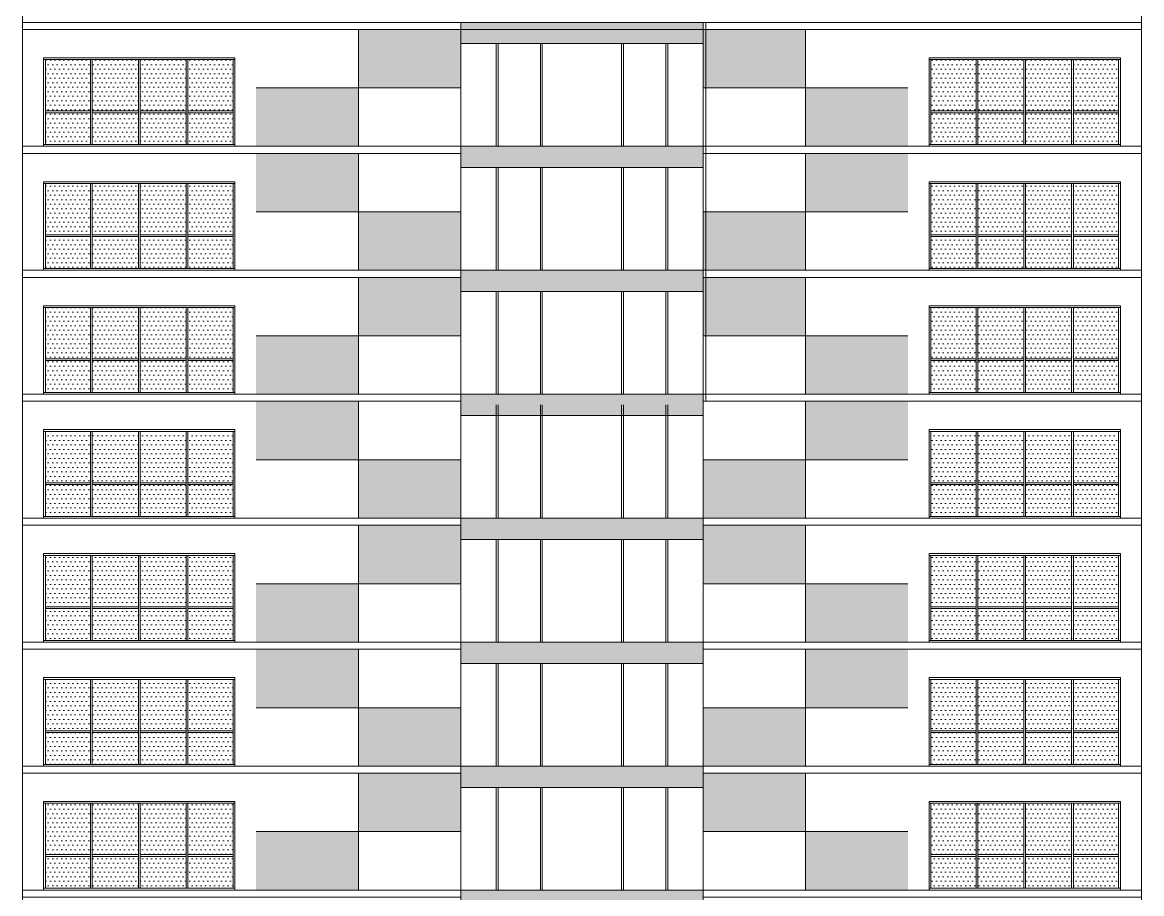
# Model space of a CAD drawing. Header units: millimetres. Extents: x -51 to 151, y -74 to 104.
# Drawn here: x 10.66 to 42.26, y -50.95 to -26.35 of the extents above; entities that cross this region are included whole.
import ezdxf

# ---------------------------------------------------------------- set-up
doc = ezdxf.new("R2010")
doc.units = ezdxf.units.MM
doc.header["$LTSCALE"] = 15
doc.linetypes.add('DASHDOTX2', pattern=[50.8, 25.4, -12.7, 0, -12.7])
doc.layers.add('G', color=8, linetype='Continuous')
pattern_1 = [(0, (-573.06818, -21.00791), (0.0635, 0.127), [0, -0.127])]
pattern_2 = [(0, (-573.06818, -28.30791), (0.0635, 0.127), [0, -0.127])]
pattern_3 = [(0, (-479.7075895, -24.9072854), (0, 0.006985), [0.00508, -0.001905]), (90, (-479.7075895, -24.9072854), (-0.006985, 4e-19), [0.00508, -0.001905])]
pattern_4 = [(0, (-479.7075895, -32.2072854), (0, 0.006985), [0.00508, -0.001905]), (90, (-479.7075895, -32.2072854), (-0.006985, 4e-19), [0.00508, -0.001905])]
pattern_5 = [(0, (-479.7075895, -39.2072854), (0, 0.006985), [0.00508, -0.001905]), (90, (-479.7075895, -39.2072854), (-0.006985, 4e-19), [0.00508, -0.001905])]
pattern_6 = [(0, (-479.7075895, -17.9072854), (0, 0.006985), [0.00508, -0.001905]), (90, (-479.7075895, -17.9072854), (-0.006985, 4e-19), [0.00508, -0.001905])]
pattern_7 = [(0, (-479.7075895, -10.9072854), (0, 0.006985), [0.00508, -0.001905]), (90, (-479.7075895, -10.9072854), (-0.006985, 4e-19), [0.00508, -0.001905])]

msp = doc.modelspace()

# ---------------------------------------------------------------- hatches: boundary and pattern name
at = {"linetype": 'Continuous', "lineweight": 13}
h = msp.add_hatch(color=143, dxfattribs=at)
h.dxf.hatch_style = 1
h.paths.add_polyline_path([(23.037, -26.947), (29.877, -26.947), (29.877, -26.347), (23.037, -26.347)])
h = msp.add_hatch(dxfattribs=at)
h.set_pattern_fill('ANGLE', color=143, scale=0.001)
h.set_pattern_definition(pattern_7)
h.paths.add_polyline_path([(20.147, -29.847), (17.257, -29.847), (17.257, -28.197), (20.147, -28.197)])
h.paths.add_polyline_path([(23.037, -28.197), (20.147, -28.197), (20.147, -26.547), (23.037, -26.547)])
h = msp.add_hatch(dxfattribs=at)
h.set_pattern_fill('ANGLE', color=143, scale=0.001)
h.set_pattern_definition([(0, (-479.7075895, -18.2072854), (0, 0.006985), [0.00508, -0.001905]), (90, (-479.7075895, -18.2072854), (-0.006985, 4e-19), [0.00508, -0.001905])])
h.paths.add_polyline_path([(32.767, -29.847), (35.657, -29.847), (35.657, -28.197), (32.767, -28.197)])
h.paths.add_polyline_path([(29.877, -28.197), (32.767, -28.197), (32.767, -26.547), (29.877, -26.547)])
h = msp.add_hatch(dxfattribs=at)
h.set_pattern_fill('DOTS', color=153, scale=0.08)
h.set_pattern_definition(pattern_2)
h.paths.add_polyline_path([(12.582, -28.897), (11.307, -28.897), (11.307, -29.797), (12.582, -29.797)])
h.paths.add_polyline_path([(16.607, -28.897), (15.332, -28.897), (15.332, -29.797), (16.607, -29.797)])
h.paths.add_polyline_path([(15.282, -28.897), (13.982, -28.897), (13.982, -29.797), (15.282, -29.797)])
h.paths.add_polyline_path([(13.932, -28.897), (12.632, -28.897), (12.632, -29.797), (13.932, -29.797)])
h.paths.add_polyline_path([(15.282, -27.397), (13.982, -27.397), (13.982, -28.847), (15.282, -28.847)])
h.paths.add_polyline_path([(12.582, -27.397), (11.307, -27.397), (11.307, -28.847), (12.582, -28.847)])
h.paths.add_polyline_path([(13.932, -27.397), (12.632, -27.397), (12.632, -28.847), (13.932, -28.847)])
h.paths.add_polyline_path([(16.607, -27.397), (15.332, -27.397), (15.332, -28.847), (16.607, -28.847)])
h = msp.add_hatch(dxfattribs=at)
h.set_pattern_fill('DOTS', color=153, scale=0.08)
h.set_pattern_definition(pattern_2)
h.paths.add_polyline_path([(40.332, -28.897), (41.607, -28.897), (41.607, -29.797), (40.332, -29.797)])
h.paths.add_polyline_path([(36.307, -28.897), (37.582, -28.897), (37.582, -29.797), (36.307, -29.797)])
h.paths.add_polyline_path([(37.632, -28.897), (38.932, -28.897), (38.932, -29.797), (37.632, -29.797)])
h.paths.add_polyline_path([(38.982, -28.897), (40.282, -28.897), (40.282, -29.797), (38.982, -29.797)])
h.paths.add_polyline_path([(37.632, -27.397), (38.932, -27.397), (38.932, -28.847), (37.632, -28.847)])
h.paths.add_polyline_path([(40.332, -27.397), (41.607, -27.397), (41.607, -28.847), (40.332, -28.847)])
h.paths.add_polyline_path([(38.982, -27.397), (40.282, -27.397), (40.282, -28.847), (38.982, -28.847)])
h.paths.add_polyline_path([(36.307, -27.397), (37.582, -27.397), (37.582, -28.847), (36.307, -28.847)])
h = msp.add_hatch(color=143, dxfattribs=at)
h.dxf.hatch_style = 1
h.paths.add_polyline_path([(23.037, -30.447), (29.877, -30.447), (29.877, -29.847), (23.037, -29.847)])
h = msp.add_hatch(dxfattribs=at)
h.set_pattern_fill('ANGLE', color=143, scale=0.001)
h.set_pattern_definition(pattern_7)
h.paths.add_polyline_path([(20.147, -30.047), (17.257, -30.047), (17.257, -31.697), (20.147, -31.697)])
h.paths.add_polyline_path([(23.037, -31.697), (20.147, -31.697), (20.147, -33.347), (23.037, -33.347)])
h = msp.add_hatch(dxfattribs=at)
h.set_pattern_fill('ANGLE', color=143, scale=0.001)
h.set_pattern_definition(pattern_4)
h.paths.add_polyline_path([(32.767, -30.047), (35.657, -30.047), (35.657, -31.697), (32.767, -31.697)])
h.paths.add_polyline_path([(29.877, -31.697), (32.767, -31.697), (32.767, -33.347), (29.877, -33.347)])
h = msp.add_hatch(dxfattribs=at)
h.set_pattern_fill('DOTS', color=153, scale=0.08)
h.set_pattern_definition(pattern_2)
h.paths.add_polyline_path([(12.582, -32.397), (11.307, -32.397), (11.307, -33.297), (12.582, -33.297)])
h.paths.add_polyline_path([(16.607, -32.397), (15.332, -32.397), (15.332, -33.297), (16.607, -33.297)])
h.paths.add_polyline_path([(15.282, -32.397), (13.982, -32.397), (13.982, -33.297), (15.282, -33.297)])
h.paths.add_polyline_path([(13.932, -32.397), (12.632, -32.397), (12.632, -33.297), (13.932, -33.297)])
h.paths.add_polyline_path([(15.282, -30.897), (13.982, -30.897), (13.982, -32.347), (15.282, -32.347)])
h.paths.add_polyline_path([(12.582, -30.897), (11.307, -30.897), (11.307, -32.347), (12.582, -32.347)])
h.paths.add_polyline_path([(13.932, -30.897), (12.632, -30.897), (12.632, -32.347), (13.932, -32.347)])
h.paths.add_polyline_path([(16.607, -30.897), (15.332, -30.897), (15.332, -32.347), (16.607, -32.347)])
h = msp.add_hatch(dxfattribs=at)
h.set_pattern_fill('DOTS', color=153, scale=0.08)
h.set_pattern_definition(pattern_2)
h.paths.add_polyline_path([(40.332, -32.397), (41.607, -32.397), (41.607, -33.297), (40.332, -33.297)])
h.paths.add_polyline_path([(36.307, -32.397), (37.582, -32.397), (37.582, -33.297), (36.307, -33.297)])
h.paths.add_polyline_path([(37.632, -32.397), (38.932, -32.397), (38.932, -33.297), (37.632, -33.297)])
h.paths.add_polyline_path([(38.982, -32.397), (40.282, -32.397), (40.282, -33.297), (38.982, -33.297)])
h.paths.add_polyline_path([(37.632, -30.897), (38.932, -30.897), (38.932, -32.347), (37.632, -32.347)])
h.paths.add_polyline_path([(40.332, -30.897), (41.607, -30.897), (41.607, -32.347), (40.332, -32.347)])
h.paths.add_polyline_path([(38.982, -30.897), (40.282, -30.897), (40.282, -32.347), (38.982, -32.347)])
h.paths.add_polyline_path([(36.307, -30.897), (37.582, -30.897), (37.582, -32.347), (36.307, -32.347)])
h = msp.add_hatch(color=143, dxfattribs=at)
h.dxf.hatch_style = 1
h.paths.add_polyline_path([(23.037, -33.947), (29.877, -33.947), (29.877, -33.347), (23.037, -33.347)])
h = msp.add_hatch(dxfattribs=at)
h.set_pattern_fill('ANGLE', color=143, scale=0.001)
h.set_pattern_definition(pattern_6)
h.paths.add_polyline_path([(20.147, -36.847), (17.257, -36.847), (17.257, -35.197), (20.147, -35.197)])
h.paths.add_polyline_path([(23.037, -35.197), (20.147, -35.197), (20.147, -33.547), (23.037, -33.547)])
h = msp.add_hatch(dxfattribs=at)
h.set_pattern_fill('ANGLE', color=143, scale=0.001)
h.set_pattern_definition([(0, (-479.7075895, -25.2072854), (0, 0.006985), [0.00508, -0.001905]), (90, (-479.7075895, -25.2072854), (-0.006985, 4e-19), [0.00508, -0.001905])])
h.paths.add_polyline_path([(32.767, -36.847), (35.657, -36.847), (35.657, -35.197), (32.767, -35.197)])
h.paths.add_polyline_path([(29.877, -35.197), (32.767, -35.197), (32.767, -33.547), (29.877, -33.547)])
h = msp.add_hatch(dxfattribs=at)
h.set_pattern_fill('DOTS', color=153, scale=0.08)
h.set_pattern_definition(pattern_2)
h.paths.add_polyline_path([(12.582, -35.897), (11.307, -35.897), (11.307, -36.797), (12.582, -36.797)])
h.paths.add_polyline_path([(16.607, -35.897), (15.332, -35.897), (15.332, -36.797), (16.607, -36.797)])
h.paths.add_polyline_path([(15.282, -35.897), (13.982, -35.897), (13.982, -36.797), (15.282, -36.797)])
h.paths.add_polyline_path([(13.932, -35.897), (12.632, -35.897), (12.632, -36.797), (13.932, -36.797)])
h.paths.add_polyline_path([(15.282, -34.397), (13.982, -34.397), (13.982, -35.847), (15.282, -35.847)])
h.paths.add_polyline_path([(12.582, -34.397), (11.307, -34.397), (11.307, -35.847), (12.582, -35.847)])
h.paths.add_polyline_path([(13.932, -34.397), (12.632, -34.397), (12.632, -35.847), (13.932, -35.847)])
h.paths.add_polyline_path([(16.607, -34.397), (15.332, -34.397), (15.332, -35.847), (16.607, -35.847)])
h = msp.add_hatch(dxfattribs=at)
h.set_pattern_fill('DOTS', color=153, scale=0.08)
h.set_pattern_definition(pattern_2)
h.paths.add_polyline_path([(40.332, -35.897), (41.607, -35.897), (41.607, -36.797), (40.332, -36.797)])
h.paths.add_polyline_path([(36.307, -35.897), (37.582, -35.897), (37.582, -36.797), (36.307, -36.797)])
h.paths.add_polyline_path([(37.632, -35.897), (38.932, -35.897), (38.932, -36.797), (37.632, -36.797)])
h.paths.add_polyline_path([(38.982, -35.897), (40.282, -35.897), (40.282, -36.797), (38.982, -36.797)])
h.paths.add_polyline_path([(37.632, -34.397), (38.932, -34.397), (38.932, -35.847), (37.632, -35.847)])
h.paths.add_polyline_path([(40.332, -34.397), (41.607, -34.397), (41.607, -35.847), (40.332, -35.847)])
h.paths.add_polyline_path([(38.982, -34.397), (40.282, -34.397), (40.282, -35.847), (38.982, -35.847)])
h.paths.add_polyline_path([(36.307, -34.397), (37.582, -34.397), (37.582, -35.847), (36.307, -35.847)])
h = msp.add_hatch(color=143, dxfattribs=at)
h.dxf.hatch_style = 1
h.paths.add_polyline_path([(23.037, -37.447), (29.877, -37.447), (29.877, -36.847), (23.037, -36.847)])
h = msp.add_hatch(dxfattribs=at)
h.set_pattern_fill('ANGLE', color=143, scale=0.001)
h.set_pattern_definition(pattern_6)
h.paths.add_polyline_path([(20.147, -37.047), (17.257, -37.047), (17.257, -38.697), (20.147, -38.697)])
h.paths.add_polyline_path([(23.037, -38.697), (20.147, -38.697), (20.147, -40.347), (23.037, -40.347)])
h = msp.add_hatch(dxfattribs=at)
h.set_pattern_fill('ANGLE', color=143, scale=0.001)
h.set_pattern_definition(pattern_5)
h.paths.add_polyline_path([(32.767, -37.047), (35.657, -37.047), (35.657, -38.697), (32.767, -38.697)])
h.paths.add_polyline_path([(29.877, -38.697), (32.767, -38.697), (32.767, -40.347), (29.877, -40.347)])
h = msp.add_hatch(dxfattribs=at)
h.set_pattern_fill('DOTS', color=153, scale=0.08)
h.set_pattern_definition(pattern_1)
h.paths.add_polyline_path([(12.582, -39.397), (11.307, -39.397), (11.307, -40.297), (12.582, -40.297)])
h.paths.add_polyline_path([(16.607, -39.397), (15.332, -39.397), (15.332, -40.297), (16.607, -40.297)])
h.paths.add_polyline_path([(15.282, -39.397), (13.982, -39.397), (13.982, -40.297), (15.282, -40.297)])
h.paths.add_polyline_path([(13.932, -39.397), (12.632, -39.397), (12.632, -40.297), (13.932, -40.297)])
h.paths.add_polyline_path([(15.282, -37.897), (13.982, -37.897), (13.982, -39.347), (15.282, -39.347)])
h.paths.add_polyline_path([(12.582, -37.897), (11.307, -37.897), (11.307, -39.347), (12.582, -39.347)])
h.paths.add_polyline_path([(13.932, -37.897), (12.632, -37.897), (12.632, -39.347), (13.932, -39.347)])
h.paths.add_polyline_path([(16.607, -37.897), (15.332, -37.897), (15.332, -39.347), (16.607, -39.347)])
h = msp.add_hatch(dxfattribs=at)
h.set_pattern_fill('DOTS', color=153, scale=0.08)
h.set_pattern_definition(pattern_1)
h.paths.add_polyline_path([(40.332, -39.397), (41.607, -39.397), (41.607, -40.297), (40.332, -40.297)])
h.paths.add_polyline_path([(36.307, -39.397), (37.582, -39.397), (37.582, -40.297), (36.307, -40.297)])
h.paths.add_polyline_path([(37.632, -39.397), (38.932, -39.397), (38.932, -40.297), (37.632, -40.297)])
h.paths.add_polyline_path([(38.982, -39.397), (40.282, -39.397), (40.282, -40.297), (38.982, -40.297)])
h.paths.add_polyline_path([(37.632, -37.897), (38.932, -37.897), (38.932, -39.347), (37.632, -39.347)])
h.paths.add_polyline_path([(40.332, -37.897), (41.607, -37.897), (41.607, -39.347), (40.332, -39.347)])
h.paths.add_polyline_path([(38.982, -37.897), (40.282, -37.897), (40.282, -39.347), (38.982, -39.347)])
h.paths.add_polyline_path([(36.307, -37.897), (37.582, -37.897), (37.582, -39.347), (36.307, -39.347)])
h = msp.add_hatch(color=143, dxfattribs=at)
h.dxf.hatch_style = 1
h.paths.add_polyline_path([(23.037, -40.947), (29.877, -40.947), (29.877, -40.347), (23.037, -40.347)])
h = msp.add_hatch(dxfattribs=at)
h.set_pattern_fill('ANGLE', color=143, scale=0.001)
h.set_pattern_definition(pattern_3)
h.paths.add_polyline_path([(20.147, -43.847), (17.257, -43.847), (17.257, -42.197), (20.147, -42.197)])
h.paths.add_polyline_path([(23.037, -42.197), (20.147, -42.197), (20.147, -40.547), (23.037, -40.547)])
h = msp.add_hatch(dxfattribs=at)
h.set_pattern_fill('ANGLE', color=143, scale=0.001)
h.set_pattern_definition(pattern_4)
h.paths.add_polyline_path([(32.767, -43.847), (35.657, -43.847), (35.657, -42.197), (32.767, -42.197)])
h.paths.add_polyline_path([(29.877, -42.197), (32.767, -42.197), (32.767, -40.547), (29.877, -40.547)])
h = msp.add_hatch(dxfattribs=at)
h.set_pattern_fill('DOTS', color=153, scale=0.08)
h.set_pattern_definition(pattern_1)
h.paths.add_polyline_path([(12.582, -42.897), (11.307, -42.897), (11.307, -43.797), (12.582, -43.797)])
h.paths.add_polyline_path([(16.607, -42.897), (15.332, -42.897), (15.332, -43.797), (16.607, -43.797)])
h.paths.add_polyline_path([(15.282, -42.897), (13.982, -42.897), (13.982, -43.797), (15.282, -43.797)])
h.paths.add_polyline_path([(13.932, -42.897), (12.632, -42.897), (12.632, -43.797), (13.932, -43.797)])
h.paths.add_polyline_path([(15.282, -41.397), (13.982, -41.397), (13.982, -42.847), (15.282, -42.847)])
h.paths.add_polyline_path([(12.582, -41.397), (11.307, -41.397), (11.307, -42.847), (12.582, -42.847)])
h.paths.add_polyline_path([(13.932, -41.397), (12.632, -41.397), (12.632, -42.847), (13.932, -42.847)])
h.paths.add_polyline_path([(16.607, -41.397), (15.332, -41.397), (15.332, -42.847), (16.607, -42.847)])
h = msp.add_hatch(dxfattribs=at)
h.set_pattern_fill('DOTS', color=153, scale=0.08)
h.set_pattern_definition(pattern_1)
h.paths.add_polyline_path([(40.332, -42.897), (41.607, -42.897), (41.607, -43.797), (40.332, -43.797)])
h.paths.add_polyline_path([(36.307, -42.897), (37.582, -42.897), (37.582, -43.797), (36.307, -43.797)])
h.paths.add_polyline_path([(37.632, -42.897), (38.932, -42.897), (38.932, -43.797), (37.632, -43.797)])
h.paths.add_polyline_path([(38.982, -42.897), (40.282, -42.897), (40.282, -43.797), (38.982, -43.797)])
h.paths.add_polyline_path([(37.632, -41.397), (38.932, -41.397), (38.932, -42.847), (37.632, -42.847)])
h.paths.add_polyline_path([(40.332, -41.397), (41.607, -41.397), (41.607, -42.847), (40.332, -42.847)])
h.paths.add_polyline_path([(38.982, -41.397), (40.282, -41.397), (40.282, -42.847), (38.982, -42.847)])
h.paths.add_polyline_path([(36.307, -41.397), (37.582, -41.397), (37.582, -42.847), (36.307, -42.847)])
h = msp.add_hatch(color=143, dxfattribs=at)
h.dxf.hatch_style = 1
h.paths.add_polyline_path([(23.037, -44.447), (29.877, -44.447), (29.877, -43.847), (23.037, -43.847)])
h = msp.add_hatch(dxfattribs=at)
h.set_pattern_fill('ANGLE', color=143, scale=0.001)
h.set_pattern_definition(pattern_3)
h.paths.add_polyline_path([(20.147, -44.047), (17.257, -44.047), (17.257, -45.697), (20.147, -45.697)])
h.paths.add_polyline_path([(23.037, -45.697), (20.147, -45.697), (20.147, -47.347), (23.037, -47.347)])
h = msp.add_hatch(dxfattribs=at)
h.set_pattern_fill('ANGLE', color=143, scale=0.001)
h.set_pattern_definition([(0, (-479.7075895, -46.2072854), (0, 0.006985), [0.00508, -0.001905]), (90, (-479.7075895, -46.2072854), (-0.006985, 4e-19), [0.00508, -0.001905])])
h.paths.add_polyline_path([(32.767, -44.047), (35.657, -44.047), (35.657, -45.697), (32.767, -45.697)])
h.paths.add_polyline_path([(29.877, -45.697), (32.767, -45.697), (32.767, -47.347), (29.877, -47.347)])
h = msp.add_hatch(dxfattribs=at)
h.set_pattern_fill('DOTS', color=153, scale=0.08)
h.set_pattern_definition(pattern_1)
h.paths.add_polyline_path([(12.582, -46.397), (11.307, -46.397), (11.307, -47.297), (12.582, -47.297)])
h.paths.add_polyline_path([(16.607, -46.397), (15.332, -46.397), (15.332, -47.297), (16.607, -47.297)])
h.paths.add_polyline_path([(15.282, -46.397), (13.982, -46.397), (13.982, -47.297), (15.282, -47.297)])
h.paths.add_polyline_path([(13.932, -46.397), (12.632, -46.397), (12.632, -47.297), (13.932, -47.297)])
h.paths.add_polyline_path([(15.282, -44.897), (13.982, -44.897), (13.982, -46.347), (15.282, -46.347)])
h.paths.add_polyline_path([(12.582, -44.897), (11.307, -44.897), (11.307, -46.347), (12.582, -46.347)])
h.paths.add_polyline_path([(13.932, -44.897), (12.632, -44.897), (12.632, -46.347), (13.932, -46.347)])
h.paths.add_polyline_path([(16.607, -44.897), (15.332, -44.897), (15.332, -46.347), (16.607, -46.347)])
h = msp.add_hatch(dxfattribs=at)
h.set_pattern_fill('DOTS', color=153, scale=0.08)
h.set_pattern_definition(pattern_1)
h.paths.add_polyline_path([(40.332, -46.397), (41.607, -46.397), (41.607, -47.297), (40.332, -47.297)])
h.paths.add_polyline_path([(36.307, -46.397), (37.582, -46.397), (37.582, -47.297), (36.307, -47.297)])
h.paths.add_polyline_path([(37.632, -46.397), (38.932, -46.397), (38.932, -47.297), (37.632, -47.297)])
h.paths.add_polyline_path([(38.982, -46.397), (40.282, -46.397), (40.282, -47.297), (38.982, -47.297)])
h.paths.add_polyline_path([(37.632, -44.897), (38.932, -44.897), (38.932, -46.347), (37.632, -46.347)])
h.paths.add_polyline_path([(40.332, -44.897), (41.607, -44.897), (41.607, -46.347), (40.332, -46.347)])
h.paths.add_polyline_path([(38.982, -44.897), (40.282, -44.897), (40.282, -46.347), (38.982, -46.347)])
h.paths.add_polyline_path([(36.307, -44.897), (37.582, -44.897), (37.582, -46.347), (36.307, -46.347)])
h = msp.add_hatch(color=143, dxfattribs=at)
h.dxf.hatch_style = 1
h.paths.add_polyline_path([(23.037, -47.947), (29.877, -47.947), (29.877, -47.347), (23.037, -47.347)])
h = msp.add_hatch(dxfattribs=at)
h.set_pattern_fill('ANGLE', color=143, scale=0.001)
h.set_pattern_definition(pattern_3)
h.paths.add_polyline_path([(20.147, -50.847), (17.257, -50.847), (17.257, -49.197), (20.147, -49.197)])
h.paths.add_polyline_path([(23.037, -49.197), (20.147, -49.197), (20.147, -47.547), (23.037, -47.547)])
h = msp.add_hatch(dxfattribs=at)
h.set_pattern_fill('ANGLE', color=143, scale=0.001)
h.set_pattern_definition(pattern_5)
h.paths.add_polyline_path([(32.767, -50.847), (35.657, -50.847), (35.657, -49.197), (32.767, -49.197)])
h.paths.add_polyline_path([(29.877, -49.197), (32.767, -49.197), (32.767, -47.547), (29.877, -47.547)])
h = msp.add_hatch(dxfattribs=at)
h.set_pattern_fill('DOTS', color=153, scale=0.08)
h.set_pattern_definition(pattern_1)
h.paths.add_polyline_path([(12.582, -49.897), (11.307, -49.897), (11.307, -50.797), (12.582, -50.797)])
h.paths.add_polyline_path([(16.607, -49.897), (15.332, -49.897), (15.332, -50.797), (16.607, -50.797)])
h.paths.add_polyline_path([(15.282, -49.897), (13.982, -49.897), (13.982, -50.797), (15.282, -50.797)])
h.paths.add_polyline_path([(13.932, -49.897), (12.632, -49.897), (12.632, -50.797), (13.932, -50.797)])
h.paths.add_polyline_path([(15.282, -48.397), (13.982, -48.397), (13.982, -49.847), (15.282, -49.847)])
h.paths.add_polyline_path([(12.582, -48.397), (11.307, -48.397), (11.307, -49.847), (12.582, -49.847)])
h.paths.add_polyline_path([(13.932, -48.397), (12.632, -48.397), (12.632, -49.847), (13.932, -49.847)])
h.paths.add_polyline_path([(16.607, -48.397), (15.332, -48.397), (15.332, -49.847), (16.607, -49.847)])
h = msp.add_hatch(dxfattribs=at)
h.set_pattern_fill('DOTS', color=153, scale=0.08)
h.set_pattern_definition(pattern_1)
h.paths.add_polyline_path([(40.332, -49.897), (41.607, -49.897), (41.607, -50.797), (40.332, -50.797)])
h.paths.add_polyline_path([(36.307, -49.897), (37.582, -49.897), (37.582, -50.797), (36.307, -50.797)])
h.paths.add_polyline_path([(37.632, -49.897), (38.932, -49.897), (38.932, -50.797), (37.632, -50.797)])
h.paths.add_polyline_path([(38.982, -49.897), (40.282, -49.897), (40.282, -50.797), (38.982, -50.797)])
h.paths.add_polyline_path([(37.632, -48.397), (38.932, -48.397), (38.932, -49.847), (37.632, -49.847)])
h.paths.add_polyline_path([(40.332, -48.397), (41.607, -48.397), (41.607, -49.847), (40.332, -49.847)])
h.paths.add_polyline_path([(38.982, -48.397), (40.282, -48.397), (40.282, -49.847), (38.982, -49.847)])
h.paths.add_polyline_path([(36.307, -48.397), (37.582, -48.397), (37.582, -49.847), (36.307, -49.847)])
h = msp.add_hatch(color=143, dxfattribs=at)
h.dxf.hatch_style = 1
h.paths.add_polyline_path([(23.037, -51.447), (29.877, -51.447), (29.877, -50.847), (23.037, -50.847)])

# ---------------------------------------------------------------- linework, layer by layer
for p, q in [((10.657, -26.347), (10.657, -61.547)), ((42.257, -65.047), (42.257, -26.347)), ((10.657, -29.847), (10.657, -26.547)), ((42.257, -29.847), (42.257, -26.547)), ((29.877, -26.947), (23.037, -26.947)), ((29.877, -26.947), (23.037, -26.947)), ((11.257, -29.847), (11.257, -27.347)), ((11.257, -27.347), (16.657, -27.347)), ((11.257, -27.397), (16.657, -27.397)), ((11.307, -29.797), (11.307, -27.397)), ((12.582, -29.797), (12.582, -27.397)), ((12.632, -29.797), (12.632, -27.397)), ((13.932, -29.797), (13.932, -27.397)), ((13.982, -29.797), (13.982, -27.397)), ((15.282, -29.797), (15.282, -27.397)), ((15.332, -29.797), (15.332, -27.397)), ((16.607, -29.797), (16.607, -27.397)), ((16.657, -29.847), (16.657, -27.347)), ((36.257, -29.847), (36.257, -27.347)), ((41.657, -27.347), (36.257, -27.347)), ((41.657, -27.397), (36.257, -27.397)), ((36.307, -29.797), (36.307, -27.397)), ((37.582, -29.797), (37.582, -27.397)), ((37.632, -29.797), (37.632, -27.397)), ((38.932, -29.797), (38.932, -27.397)), ((38.982, -29.797), (38.982, -27.397)), ((40.282, -29.797), (40.282, -27.397)), ((40.332, -29.797), (40.332, -27.397)), ((41.607, -29.797), (41.607, -27.397)), ((41.657, -29.847), (41.657, -27.347)), ((11.307, -28.847), (12.582, -28.847)), ((11.307, -28.897), (12.582, -28.897)), ((12.632, -28.847), (13.932, -28.847)), ((12.632, -28.897), (13.932, -28.897)), ((13.982, -28.847), (15.282, -28.847)), ((13.982, -28.897), (15.282, -28.897)), ((15.332, -28.847), (16.607, -28.847)), ((15.332, -28.897), (16.607, -28.897)), ((37.582, -28.847), (36.307, -28.847)), ((37.582, -28.897), (36.307, -28.897)), ((38.932, -28.847), (37.632, -28.847)), ((38.932, -28.897), (37.632, -28.897)), ((40.282, -28.847), (38.982, -28.847)), ((40.282, -28.897), (38.982, -28.897)), ((41.607, -28.847), (40.332, -28.847)), ((41.607, -28.897), (40.332, -28.897)), ((11.257, -29.797), (16.657, -29.797)), ((29.877, -29.847), (23.037, -29.847)), ((41.657, -29.797), (36.257, -29.797)), ((10.657, -33.347), (10.657, -30.047)), ((42.257, -33.347), (42.257, -30.047)), ((29.877, -30.447), (23.037, -30.447)), ((11.257, -33.347), (11.257, -30.847)), ((11.257, -30.847), (16.657, -30.847)), ((11.257, -30.897), (16.657, -30.897)), ((11.307, -33.297), (11.307, -30.897)), ((12.582, -33.297), (12.582, -30.897)), ((12.632, -33.297), (12.632, -30.897)), ((13.932, -33.297), (13.932, -30.897)), ((13.982, -33.297), (13.982, -30.897)), ((15.282, -33.297), (15.282, -30.897)), ((15.332, -33.297), (15.332, -30.897)), ((16.607, -33.297), (16.607, -30.897)), ((16.657, -33.347), (16.657, -30.847)), ((36.257, -33.347), (36.257, -30.847)), ((41.657, -30.847), (36.257, -30.847)), ((41.657, -30.897), (36.257, -30.897)), ((36.307, -33.297), (36.307, -30.897)), ((37.582, -33.297), (37.582, -30.897)), ((37.632, -33.297), (37.632, -30.897)), ((38.932, -33.297), (38.932, -30.897)), ((38.982, -33.297), (38.982, -30.897)), ((40.282, -33.297), (40.282, -30.897)), ((40.332, -33.297), (40.332, -30.897)), ((41.607, -33.297), (41.607, -30.897)), ((41.657, -33.347), (41.657, -30.847)), ((11.307, -32.347), (12.582, -32.347)), ((11.307, -32.397), (12.582, -32.397)), ((12.632, -32.347), (13.932, -32.347)), ((12.632, -32.397), (13.932, -32.397)), ((13.982, -32.347), (15.282, -32.347)), ((13.982, -32.397), (15.282, -32.397)), ((15.332, -32.347), (16.607, -32.347)), ((15.332, -32.397), (16.607, -32.397)), ((37.582, -32.347), (36.307, -32.347)), ((37.582, -32.397), (36.307, -32.397)), ((38.932, -32.347), (37.632, -32.347)), ((38.932, -32.397), (37.632, -32.397)), ((40.282, -32.347), (38.982, -32.347)), ((40.282, -32.397), (38.982, -32.397)), ((41.607, -32.347), (40.332, -32.347)), ((41.607, -32.397), (40.332, -32.397)), ((11.257, -33.297), (16.657, -33.297)), ((29.877, -33.347), (23.037, -33.347)), ((41.657, -33.297), (36.257, -33.297)), ((10.657, -36.847), (10.657, -33.547)), ((42.257, -36.847), (42.257, -33.547)), ((29.877, -33.947), (23.037, -33.947)), ((11.257, -36.847), (11.257, -34.347)), ((11.257, -34.347), (16.657, -34.347)), ((11.257, -34.397), (16.657, -34.397)), ((11.307, -36.797), (11.307, -34.397)), ((12.582, -36.797), (12.582, -34.397)), ((12.632, -36.797), (12.632, -34.397)), ((13.932, -36.797), (13.932, -34.397)), ((13.982, -36.797), (13.982, -34.397)), ((15.282, -36.797), (15.282, -34.397)), ((15.332, -36.797), (15.332, -34.397)), ((16.607, -36.797), (16.607, -34.397)), ((16.657, -36.847), (16.657, -34.347)), ((36.257, -36.847), (36.257, -34.347)), ((41.657, -34.347), (36.257, -34.347)), ((41.657, -34.397), (36.257, -34.397)), ((36.307, -36.797), (36.307, -34.397)), ((37.582, -36.797), (37.582, -34.397)), ((37.632, -36.797), (37.632, -34.397)), ((38.932, -36.797), (38.932, -34.397)), ((38.982, -36.797), (38.982, -34.397)), ((40.282, -36.797), (40.282, -34.397)), ((40.332, -36.797), (40.332, -34.397)), ((41.607, -36.797), (41.607, -34.397)), ((41.657, -36.847), (41.657, -34.347)), ((11.307, -35.847), (12.582, -35.847)), ((11.307, -35.897), (12.582, -35.897)), ((12.632, -35.847), (13.932, -35.847)), ((12.632, -35.897), (13.932, -35.897)), ((13.982, -35.847), (15.282, -35.847)), ((13.982, -35.897), (15.282, -35.897)), ((15.332, -35.847), (16.607, -35.847)), ((15.332, -35.897), (16.607, -35.897)), ((37.582, -35.847), (36.307, -35.847)), ((37.582, -35.897), (36.307, -35.897)), ((38.932, -35.847), (37.632, -35.847)), ((38.932, -35.897), (37.632, -35.897)), ((40.282, -35.847), (38.982, -35.847)), ((40.282, -35.897), (38.982, -35.897)), ((41.607, -35.847), (40.332, -35.847)), ((41.607, -35.897), (40.332, -35.897)), ((10.657, -40.347), (10.657, -36.747)), ((11.257, -36.797), (16.657, -36.797)), ((29.877, -36.847), (23.037, -36.847)), ((41.657, -36.797), (36.257, -36.797)), ((42.257, -40.347), (42.257, -36.747)), ((29.877, -37.447), (23.037, -37.447)), ((11.257, -40.347), (11.257, -37.847)), ((11.257, -37.847), (16.657, -37.847)), ((11.257, -37.897), (16.657, -37.897)), ((11.307, -40.297), (11.307, -37.897)), ((12.582, -40.297), (12.582, -37.897)), ((12.632, -40.297), (12.632, -37.897)), ((13.932, -40.297), (13.932, -37.897)), ((13.982, -40.297), (13.982, -37.897)), ((15.282, -40.297), (15.282, -37.897)), ((15.332, -40.297), (15.332, -37.897)), ((16.607, -40.297), (16.607, -37.897)), ((16.657, -40.347), (16.657, -37.847)), ((36.257, -40.347), (36.257, -37.847)), ((41.657, -37.847), (36.257, -37.847)), ((41.657, -37.897), (36.257, -37.897)), ((36.307, -40.297), (36.307, -37.897)), ((37.582, -40.297), (37.582, -37.897)), ((37.632, -40.297), (37.632, -37.897)), ((38.932, -40.297), (38.932, -37.897)), ((38.982, -40.297), (38.982, -37.897)), ((40.282, -40.297), (40.282, -37.897)), ((40.332, -40.297), (40.332, -37.897)), ((41.607, -40.297), (41.607, -37.897)), ((41.657, -40.347), (41.657, -37.847)), ((11.307, -39.347), (12.582, -39.347)), ((11.307, -39.397), (12.582, -39.397)), ((12.632, -39.347), (13.932, -39.347)), ((12.632, -39.397), (13.932, -39.397)), ((13.982, -39.347), (15.282, -39.347)), ((13.982, -39.397), (15.282, -39.397)), ((15.332, -39.347), (16.607, -39.347)), ((15.332, -39.397), (16.607, -39.397)), ((37.582, -39.347), (36.307, -39.347)), ((37.582, -39.397), (36.307, -39.397)), ((38.932, -39.347), (37.632, -39.347)), ((38.932, -39.397), (37.632, -39.397)), ((40.282, -39.347), (38.982, -39.347)), ((40.282, -39.397), (38.982, -39.397)), ((41.607, -39.347), (40.332, -39.347)), ((41.607, -39.397), (40.332, -39.397)), ((11.257, -40.297), (16.657, -40.297)), ((29.877, -40.347), (23.037, -40.347)), ((41.657, -40.297), (36.257, -40.297)), ((10.657, -43.847), (10.657, -40.547)), ((42.257, -43.847), (42.257, -40.547)), ((29.877, -40.947), (23.037, -40.947)), ((11.257, -43.847), (11.257, -41.347)), ((11.257, -41.347), (16.657, -41.347)), ((16.657, -43.847), (16.657, -41.347)), ((36.257, -43.847), (36.257, -41.347)), ((41.657, -41.347), (36.257, -41.347)), ((41.657, -43.847), (41.657, -41.347)), ((11.257, -41.397), (16.657, -41.397)), ((11.307, -43.797), (11.307, -41.397)), ((12.582, -43.797), (12.582, -41.397)), ((12.632, -43.797), (12.632, -41.397)), ((13.932, -43.797), (13.932, -41.397)), ((13.982, -43.797), (13.982, -41.397)), ((15.282, -43.797), (15.282, -41.397)), ((15.332, -43.797), (15.332, -41.397)), ((16.607, -43.797), (16.607, -41.397)), ((41.657, -41.397), (36.257, -41.397)), ((36.307, -43.797), (36.307, -41.397)), ((37.582, -43.797), (37.582, -41.397)), ((37.632, -43.797), (37.632, -41.397)), ((38.932, -43.797), (38.932, -41.397)), ((38.982, -43.797), (38.982, -41.397)), ((40.282, -43.797), (40.282, -41.397)), ((40.332, -43.797), (40.332, -41.397)), ((41.607, -43.797), (41.607, -41.397)), ((11.307, -42.847), (12.582, -42.847)), ((11.307, -42.897), (12.582, -42.897)), ((12.632, -42.847), (13.932, -42.847)), ((12.632, -42.897), (13.932, -42.897)), ((13.982, -42.847), (15.282, -42.847)), ((13.982, -42.897), (15.282, -42.897)), ((15.332, -42.847), (16.607, -42.847)), ((15.332, -42.897), (16.607, -42.897)), ((37.582, -42.847), (36.307, -42.847)), ((37.582, -42.897), (36.307, -42.897)), ((38.932, -42.847), (37.632, -42.847)), ((38.932, -42.897), (37.632, -42.897)), ((40.282, -42.847), (38.982, -42.847)), ((40.282, -42.897), (38.982, -42.897)), ((41.607, -42.847), (40.332, -42.847)), ((41.607, -42.897), (40.332, -42.897)), ((11.257, -43.797), (16.657, -43.797)), ((29.877, -43.847), (23.037, -43.847)), ((41.657, -43.797), (36.257, -43.797)), ((10.657, -47.347), (10.657, -44.047)), ((42.257, -47.347), (42.257, -44.047)), ((29.877, -44.447), (23.037, -44.447)), ((11.257, -47.347), (11.257, -44.847)), ((11.257, -44.847), (16.657, -44.847)), ((16.657, -47.347), (16.657, -44.847)), ((36.257, -47.347), (36.257, -44.847)), ((41.657, -44.847), (36.257, -44.847)), ((41.657, -47.347), (41.657, -44.847)), ((11.257, -44.897), (16.657, -44.897)), ((11.307, -47.297), (11.307, -44.897)), ((12.582, -47.297), (12.582, -44.897)), ((12.632, -47.297), (12.632, -44.897)), ((13.932, -47.297), (13.932, -44.897)), ((13.982, -47.297), (13.982, -44.897)), ((15.282, -47.297), (15.282, -44.897)), ((15.332, -47.297), (15.332, -44.897)), ((16.607, -47.297), (16.607, -44.897)), ((41.657, -44.897), (36.257, -44.897)), ((36.307, -47.297), (36.307, -44.897)), ((37.582, -47.297), (37.582, -44.897)), ((37.632, -47.297), (37.632, -44.897)), ((38.932, -47.297), (38.932, -44.897)), ((38.982, -47.297), (38.982, -44.897)), ((40.282, -47.297), (40.282, -44.897)), ((40.332, -47.297), (40.332, -44.897)), ((41.607, -47.297), (41.607, -44.897)), ((11.307, -46.347), (12.582, -46.347)), ((11.307, -46.397), (12.582, -46.397)), ((12.632, -46.347), (13.932, -46.347)), ((12.632, -46.397), (13.932, -46.397)), ((13.982, -46.347), (15.282, -46.347)), ((13.982, -46.397), (15.282, -46.397)), ((15.332, -46.347), (16.607, -46.347)), ((15.332, -46.397), (16.607, -46.397)), ((37.582, -46.347), (36.307, -46.347)), ((37.582, -46.397), (36.307, -46.397)), ((38.932, -46.347), (37.632, -46.347)), ((38.932, -46.397), (37.632, -46.397)), ((40.282, -46.347), (38.982, -46.347)), ((40.282, -46.397), (38.982, -46.397)), ((41.607, -46.347), (40.332, -46.347)), ((41.607, -46.397), (40.332, -46.397)), ((11.257, -47.297), (16.657, -47.297)), ((29.877, -47.347), (23.037, -47.347)), ((41.657, -47.297), (36.257, -47.297)), ((10.657, -50.847), (10.657, -47.547)), ((42.257, -50.847), (42.257, -47.547)), ((29.877, -47.947), (23.037, -47.947)), ((11.257, -50.847), (11.257, -48.347)), ((11.257, -48.347), (16.657, -48.347)), ((16.657, -50.847), (16.657, -48.347)), ((36.257, -50.847), (36.257, -48.347)), ((41.657, -48.347), (36.257, -48.347)), ((41.657, -50.847), (41.657, -48.347)), ((11.257, -48.397), (16.657, -48.397)), ((11.307, -50.797), (11.307, -48.397)), ((12.582, -50.797), (12.582, -48.397)), ((12.632, -50.797), (12.632, -48.397)), ((13.932, -50.797), (13.932, -48.397)), ((13.982, -50.797), (13.982, -48.397)), ((15.282, -50.797), (15.282, -48.397)), ((15.332, -50.797), (15.332, -48.397)), ((16.607, -50.797), (16.607, -48.397)), ((41.657, -48.397), (36.257, -48.397)), ((36.307, -50.797), (36.307, -48.397)), ((37.582, -50.797), (37.582, -48.397)), ((37.632, -50.797), (37.632, -48.397)), ((38.932, -50.797), (38.932, -48.397)), ((38.982, -50.797), (38.982, -48.397)), ((40.282, -50.797), (40.282, -48.397)), ((40.332, -50.797), (40.332, -48.397)), ((41.607, -50.797), (41.607, -48.397)), ((11.307, -49.847), (12.582, -49.847)), ((11.307, -49.897), (12.582, -49.897)), ((12.632, -49.847), (13.932, -49.847)), ((12.632, -49.897), (13.932, -49.897)), ((13.982, -49.847), (15.282, -49.847)), ((13.982, -49.897), (15.282, -49.897)), ((15.332, -49.847), (16.607, -49.847)), ((15.332, -49.897), (16.607, -49.897)), ((37.582, -49.847), (36.307, -49.847)), ((37.582, -49.897), (36.307, -49.897)), ((38.932, -49.847), (37.632, -49.847)), ((38.932, -49.897), (37.632, -49.897)), ((40.282, -49.847), (38.982, -49.847)), ((40.282, -49.897), (38.982, -49.897)), ((41.607, -49.847), (40.332, -49.847)), ((41.607, -49.897), (40.332, -49.897)), ((11.257, -50.797), (16.657, -50.797)), ((29.877, -50.847), (23.037, -50.847)), ((41.657, -50.797), (36.257, -50.797))]:
    msp.add_line(p, q, dxfattribs=at)
at = {"color": 6, "linetype": 'DASHDOTX2', "lineweight": 13}
msp.add_line((29.957, -26.347), (29.957, -37.047), dxfattribs=at)
at = {"linetype": 'Continuous', "lineweight": 9}
for points in [[(10.657, -26.547), (23.037, -26.547), (23.037, -26.347), (10.657, -26.347)], [(10.657, -26.347), (42.257, -26.347)], [(42.257, -26.547), (10.657, -26.547)], [(10.657, -30.047), (23.037, -30.047), (23.037, -29.847), (10.657, -29.847)], [(42.257, -30.047), (29.877, -30.047), (29.877, -29.847), (42.257, -29.847)], [(10.657, -33.547), (23.037, -33.547), (23.037, -33.347), (10.657, -33.347)], [(42.257, -33.547), (29.877, -33.547), (29.877, -33.347), (42.257, -33.347)], [(10.657, -37.047), (23.037, -37.047), (23.037, -36.847), (10.657, -36.847)], [(10.657, -37.047), (23.037, -37.047), (23.037, -36.847), (10.657, -36.847)], [(42.257, -37.047), (29.877, -37.047), (29.877, -36.847), (42.257, -36.847)], [(42.257, -37.047), (29.877, -37.047), (29.877, -36.847), (42.257, -36.847)], [(10.657, -40.547), (23.037, -40.547), (23.037, -40.347), (10.657, -40.347)], [(42.257, -40.547), (29.877, -40.547), (29.877, -40.347), (42.257, -40.347)], [(10.657, -44.047), (23.037, -44.047), (23.037, -43.847), (10.657, -43.847)], [(42.257, -44.047), (29.877, -44.047), (29.877, -43.847), (42.257, -43.847)], [(10.657, -47.547), (23.037, -47.547), (23.037, -47.347), (10.657, -47.347)], [(42.257, -47.547), (29.877, -47.547), (29.877, -47.347), (42.257, -47.347)], [(10.657, -51.047), (23.037, -51.047), (23.037, -50.847), (10.657, -50.847)], [(42.257, -51.047), (29.877, -51.047), (29.877, -50.847), (42.257, -50.847)]]:
    msp.add_lwpolyline(points, dxfattribs=at)
at = {"linetype": 'Continuous', "lineweight": 13}
for points in [[(23.037, -26.347), (23.037, -37.047)], [(29.877, -37.047), (29.877, -26.347)], [(24.037, -26.947), (24.037, -29.847)], [(24.087, -26.947), (24.087, -29.847)], [(25.287, -29.847), (25.287, -26.947)], [(25.337, -29.847), (25.337, -26.947)], [(27.577, -26.947), (27.577, -29.847)], [(27.627, -26.947), (27.627, -29.847)], [(28.827, -29.847), (28.827, -26.947)], [(28.877, -29.847), (28.877, -26.947)], [(24.037, -30.447), (24.037, -33.347)], [(24.087, -30.447), (24.087, -33.347)], [(25.287, -33.347), (25.287, -30.447)], [(25.337, -33.347), (25.337, -30.447)], [(27.577, -30.447), (27.577, -33.347)], [(27.627, -30.447), (27.627, -33.347)], [(28.827, -33.347), (28.827, -30.447)], [(28.877, -33.347), (28.877, -30.447)], [(24.037, -33.947), (24.037, -36.847)], [(24.087, -33.947), (24.087, -36.847)], [(25.287, -36.847), (25.287, -33.947)], [(25.337, -36.847), (25.337, -33.947)], [(27.577, -33.947), (27.577, -36.847)], [(27.627, -33.947), (27.627, -36.847)], [(28.827, -36.847), (28.827, -33.947)], [(28.877, -36.847), (28.877, -33.947)], [(23.037, -36.847), (23.037, -61.547)], [(29.877, -61.547), (29.877, -36.847)], [(24.037, -37.147), (24.037, -40.347)], [(24.087, -37.147), (24.087, -40.347)], [(25.287, -40.347), (25.287, -37.147)], [(25.337, -40.347), (25.337, -37.147)], [(27.577, -37.147), (27.577, -40.347)], [(27.627, -37.147), (27.627, -40.347)], [(28.827, -40.347), (28.827, -37.147)], [(28.877, -40.347), (28.877, -37.147)], [(24.037, -40.947), (24.037, -43.847)], [(24.087, -40.947), (24.087, -43.847)], [(25.287, -43.847), (25.287, -40.947)], [(25.337, -43.847), (25.337, -40.947)], [(27.577, -40.947), (27.577, -43.847)], [(27.627, -40.947), (27.627, -43.847)], [(28.827, -43.847), (28.827, -40.947)], [(28.877, -43.847), (28.877, -40.947)], [(24.037, -44.447), (24.037, -47.347)], [(24.087, -44.447), (24.087, -47.347)], [(25.287, -47.347), (25.287, -44.447)], [(25.337, -47.347), (25.337, -44.447)], [(27.577, -44.447), (27.577, -47.347)], [(27.627, -44.447), (27.627, -47.347)], [(28.827, -47.347), (28.827, -44.447)], [(28.877, -47.347), (28.877, -44.447)], [(24.037, -47.947), (24.037, -50.847)], [(24.087, -47.947), (24.087, -50.847)], [(25.287, -50.847), (25.287, -47.947)], [(25.337, -50.847), (25.337, -47.947)], [(27.577, -47.947), (27.577, -50.847)], [(27.627, -47.947), (27.627, -50.847)], [(28.827, -50.847), (28.827, -47.947)], [(28.877, -50.847), (28.877, -47.947)]]:
    msp.add_lwpolyline(points, dxfattribs=at)
at = {"color": 143, "linetype": 'Continuous', "lineweight": 13}
for points in [[(20.147, -29.847), (20.147, -26.547)], [(32.767, -29.847), (32.767, -26.547)], [(17.257, -28.197), (23.037, -28.197)], [(35.657, -28.197), (29.877, -28.197)], [(20.147, -30.047), (20.147, -33.347)], [(32.767, -30.047), (32.767, -33.347)], [(17.257, -31.697), (23.037, -31.697)], [(35.657, -31.697), (29.877, -31.697)], [(20.147, -36.847), (20.147, -33.547)], [(32.767, -36.847), (32.767, -33.547)], [(17.257, -35.197), (23.037, -35.197)], [(35.657, -35.197), (29.877, -35.197)], [(20.147, -37.047), (20.147, -40.347)], [(32.767, -37.047), (32.767, -40.347)], [(17.257, -38.697), (23.037, -38.697)], [(35.657, -38.697), (29.877, -38.697)], [(20.147, -43.847), (20.147, -40.547)], [(32.767, -43.847), (32.767, -40.547)], [(17.257, -42.197), (23.037, -42.197)], [(35.657, -42.197), (29.877, -42.197)], [(20.147, -44.047), (20.147, -47.347)], [(32.767, -44.047), (32.767, -47.347)], [(17.257, -45.697), (23.037, -45.697)], [(35.657, -45.697), (29.877, -45.697)], [(20.147, -50.847), (20.147, -47.547)], [(32.767, -50.847), (32.767, -47.547)], [(17.257, -49.197), (23.037, -49.197)], [(35.657, -49.197), (29.877, -49.197)]]:
    msp.add_lwpolyline(points, dxfattribs=at)
at = {"layer": 'G', "lineweight": 0}
for p, q in [((10.657, -26.347), (10.657, -24.747)), ((42.257, -24.747), (42.257, -26.347))]:
    msp.add_line(p, q, dxfattribs=at)

doc.saveas('drawing.dxf')
